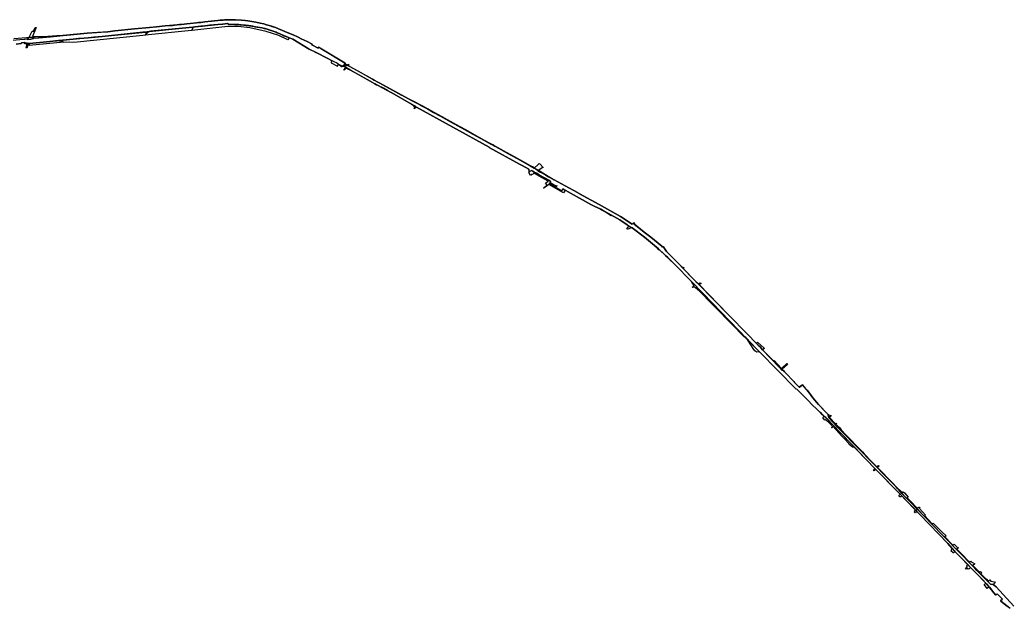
# Model space of a CAD drawing. Header units: inches. Extents: x 969231 to 1000466, y 1001756 to 1023450.
# Drawn here: x 988436 to 993050, y 1008789 to 1011535 of the extents above; entities that cross this region are included whole.
import ezdxf

# ---------------------------------------------------------------- set-up
doc = ezdxf.new("R2010")
doc.units = ezdxf.units.IN
doc.header["$MEASUREMENT"] = 0
doc.linetypes.add('DASHED', pattern=[0])
doc.layers.add('_LINEA_DE_OBRA_CIVIL', color=25, linetype='Continuous', lineweight=90)
doc.layers.add('blu-line', color=130, linetype='Continuous', lineweight=30)
doc.layers.add('UTILITIES_DELIVERED', color=11, linetype='Continuous')
doc.layers.add('UTILITIES_NO_DELIVERED', color=34, linetype='Continuous')

msp = doc.modelspace()

# ---------------------------------------------------------------- linework, layer by layer
at = {"layer": '_LINEA_DE_OBRA_CIVIL', "color": 1, "linetype": 'DASHED', "lineweight": 30}
for points in [[(993071.5, 1008798.8), (993021.6, 1008852.5), (992988.8, 1008888.7), (992974.6, 1008899.9), (992963.2, 1008900.7), (992916.5, 1008948.4), (992889.2, 1008976.5), (992804.5, 1009063.5), (992766.5, 1009102.5), (992733, 1009136.9), (992698.6, 1009172.2), (992651.1, 1009221), (992582.2, 1009291.5), (992549.8, 1009324.9), (992534.7, 1009341.8), (992508.4, 1009369), (992460.4, 1009418.3), (992430.5, 1009448.8), (992394, 1009486.3), (992364.6, 1009516.5), (992326, 1009556.1), (992284.9, 1009598.2), (992246.9, 1009637.3), (992208.8, 1009676.8), (992205.6, 1009692.6), (992161.4, 1009739.6), (992134.7, 1009771.5), (992127, 1009781.5), (992114.5, 1009798.1), (992085.6, 1009831.4), (992070.9, 1009820.3), (992067.7, 1009823.3), (992055.9, 1009835.2), (992042, 1009850.7), (992010.4, 1009883.9), (992002.7, 1009892.7), (991997.8, 1009898.3), (991994.6, 1009900.1), (991989.7, 1009903.2), (991978.3, 1009915.3), (991939, 1009955.1), (991899.9, 1009994.6), (991890.2, 1010006.4), (991879.5, 1010016.8), (991869.3, 1010027.4), (991831, 1010066.5), (991739.1, 1010159.3), (991602.9, 1010300.1), (991589.2, 1010314), (991575.5, 1010327.8), (991509, 1010395.5), (991451.7, 1010453.4), (991437, 1010476.8), (991433.3, 1010474.5), (991430.2, 1010479), (991378.7, 1010520), (991348, 1010544.5), (991296.4, 1010585.3), (991292, 1010581.5), (991236.7, 1010617.5), (991138.1, 1010672.5), (991063.7, 1010713.5), (991039.2, 1010727), (991036.9, 1010728.3), (990979.7, 1010759.7), (990928.4, 1010788), (990901.6, 1010802.7), (990901, 1010803), (990888.8, 1010810.2), (990868.2, 1010822.7), (990854.1, 1010831.3), (990834.8, 1010842.8), (990815.7, 1010853.9), (990756.3, 1010886.9), (990711.8, 1010911.5), (990671.9, 1010933.5), (990651.6, 1010944.8), (990643.7, 1010949.1), (990599.5, 1010973.5), (990548.7, 1011001.6), (990510, 1011023), (990447.4, 1011057.5), (990398.2, 1011084.8), (990365.8, 1011102.7), (990337.1, 1011118.5), (990300, 1011139), (990268.8, 1011155.6), (990248.7, 1011166), (990217.1, 1011182.7), (990115, 1011239.7), (990105.8, 1011243.6), (990089, 1011252.8), (990080.3, 1011257.7), (990070.4, 1011263.2), (989962.3, 1011323.7), (989960.3, 1011320.5), (989956, 1011322.9), (989951.6, 1011325.3), (989949, 1011326.8), (989953.4, 1011331.7), (989829.6, 1011406.6), (989827.6, 1011401.7), (989798.6, 1011417.5), (989799.7, 1011420.6), (989776.8, 1011433.5), (989748.5, 1011446.6), (989734.4, 1011453.2), (989728.1, 1011456.1), (989703.3, 1011467.6), (989683, 1011475.7), (989650.6, 1011489.7), (989646, 1011491.5), (989636, 1011495.5), (989623.8, 1011500), (989604.6, 1011506.4), (989587.3, 1011511.7), (989574.1, 1011515.3), (989556.5, 1011519.6), (989537.2, 1011523.7), (989518.5, 1011527), (989499.1, 1011529.9), (989487.1, 1011531.3), (989470.7, 1011532.8), (989442.4, 1011534.5), (989418.2, 1011534.8), (989391.1, 1011534), (989370.1, 1011532.5), (989359.4, 1011531.6), (989328.8, 1011528.5), (989329.5, 1011528.5), (989299.7, 1011525.4), (989289.9, 1011523.8), (989279.9, 1011522.7), (989269.7, 1011522.1), (989260, 1011521.2), (989230.9, 1011517.6), (989215.3, 1011516.1), (989202.1, 1011514.4), (989190.4, 1011513.1), (989180.5, 1011512), (989170.5, 1011511.5), (989153.1, 1011509.2), (989114.3, 1011506.7), (989072.9, 1011502), (989040.6, 1011499), (988970.3, 1011492.1), (988879.2, 1011482.7), (988846.7, 1011478.9), (988750.6, 1011471.7), (988508, 1011448.9), (988486.9, 1011444.4), (988459.5, 1011442.4), (988456.5, 1011442.5), (988436.5, 1011441.2), (988402.5, 1011438.4)], [(988418.6, 1011421.3), (988441.8, 1011424), (988444.4, 1011427.3), (988458.4, 1011428.4), (988481.7, 1011424), (988716, 1011447.9), (988780.8, 1011453), (989039.8, 1011479.2), (989039.7, 1011480.2), (989300.3, 1011506.6), (989359.1, 1011513.3), (989405.4, 1011516.7), (989409.2, 1011514.1), (989410.4, 1011514.2), (989438.3, 1011512.5), (989444.1, 1011513.3), (989448.8, 1011512.9), (989457.6, 1011512.1), (989488.6, 1011509), (989493.5, 1011508.6), (989498.4, 1011507.9), (989503.3, 1011507.5), (989508, 1011506.6), (989513, 1011505.9), (989517.8, 1011505.2), (989522.6, 1011504.5), (989527.3, 1011503.4), (989532.3, 1011502.5), (989536, 1011501.9), (989567, 1011497), (989571, 1011495.9), (989580.6, 1011493.5), (989585.2, 1011492.2), (989594.6, 1011488.9), (989599.2, 1011487.4), (989603.9, 1011485.8), (989608.6, 1011484.3), (989613.3, 1011482.8), (989618, 1011481.2), (989622.7, 1011479.9), (989627.1, 1011477.9), (989631.8, 1011476.2), (989636.3, 1011474.4), (989649.8, 1011468.5), (989663.1, 1011462.5), (989667.3, 1011460), (989671.8, 1011457.7), (989674.8, 1011458.6), (989708.8, 1011443.6), (989786.3, 1011398.1), (989795, 1011393.6), (989809.8, 1011386.2), (989818.5, 1011382.4), (989873.3, 1011353.6), (989890.3, 1011344.8), (989888.2, 1011333.3), (989917.2, 1011317.8), (989921.2, 1011325.4), (989932.6, 1011319.3), (989931.6, 1011319.2), (989936.2, 1011316.7), (989939.8, 1011317.2), (989949.9, 1011318.3), (989952.6, 1011316.8), (989957, 1011314.4), (989956, 1011312.6), (989969.6, 1011304.9), (989997.8, 1011288.9), (990081.7, 1011241.4), (990091.1, 1011236.5), (990099.8, 1011231.7), (990104.2, 1011229.3), (990112.8, 1011224.9), (990114.7, 1011224.1), (990119, 1011221.6), (990123.2, 1011219.9), (990127.4, 1011217.2), (990132.5, 1011214.9), (990151.6, 1011204.4), (990165.4, 1011196.8), (990170.4, 1011194), (990262.6, 1011141.5), (990267.4, 1011138.1), (990276.2, 1011133.1), (990281.4, 1011129.9), (990282.9, 1011129.1), (990286.3, 1011127), (990625.1, 1010940.4), (990624.6, 1010939.4), (990765.9, 1010861.8), (990775.4, 1010856.3), (990796, 1010845), (990809.5, 1010838), (990812.1, 1010824.7), (990821.8, 1010831.6), (990845.4, 1010818.7), (990858.8, 1010811.2), (990868.7, 1010805.6), (990903.2, 1010786.2), (990903.3, 1010786.1), (990910.6, 1010779.4), (990911.6, 1010778.5), (990911, 1010777.3), (990908.9, 1010773.8), (990905.6, 1010768.7), (990964.3, 1010736.7), (990969.2, 1010745.7), (991099, 1010673.3), (991118.1, 1010664), (991142.1, 1010652.7), (991149.5, 1010648.5), (991206.6, 1010616.7), (991234, 1010600.8), (991267.8, 1010578.2), (991291.6, 1010563.4), (991348.9, 1010520.7), (991386.7, 1010489.9), (991419.8, 1010461.4), (991458.5, 1010425.2), (991496.5, 1010386.5), (991560.8, 1010320.7), (991622.2, 1010257.3), (991870.8, 1010001.3), (991886.2, 1009985.8), (992056.9, 1009811.4), (992057.9, 1009812.1), (992095.1, 1009775.3), (992112.7, 1009757.7), (992131.8, 1009738.8), (992152.8, 1009718), (992156.9, 1009713.8), (992158.7, 1009711.9), (992162.3, 1009708.5), (992165.6, 1009705.5), (992166, 1009705.2), (992169.2, 1009702), (992169.7, 1009701.7), (992177.1, 1009694.9), (992184.4, 1009688.1), (992191.4, 1009680.9), (992192.1, 1009681.6), (992195.6, 1009678), (992198.3, 1009675.2), (992199.1, 1009674.4), (992200.2, 1009673.3), (992226.9, 1009645.4), (992378.9, 1009487.9), (992432.8, 1009432.2), (992541.8, 1009320.7), (992635, 1009224.4), (992763.6, 1009091), (992794, 1009056.8), (992889.3, 1008959.3), (992944.2, 1008903.5), (992957.8, 1008887), (992978.4, 1008860.7), (992987.2, 1008849.5), (992993.7, 1008856.1), (993018.2, 1008831.8), (993011.3, 1008824.9), (993011.3, 1008821.8), (993035, 1008803.6), (993054, 1008789)]]:
    msp.add_lwpolyline(points, dxfattribs=at)
at = {"layer": 'blu-line'}
for points in [[(988408.9, 1011447.4), (988467.9, 1011451.5), (988475.7, 1011452.2), (988476.5, 1011452.2), (988472.6, 1011445.9), (988470.9, 1011443.2), (988470.9, 1011443.2), (988486.9, 1011444.4), (988500.8, 1011447.3), (988501.8, 1011450.3), (988508, 1011448.9), (988579.2, 1011455.6), (988639.1, 1011461.2), (988672.8, 1011464.4), (988750.6, 1011471.7), (988816.3, 1011476.6), (988846.7, 1011478.9), (988879.2, 1011482.7), (988970.3, 1011492.1), (989040.6, 1011499), (989068.9, 1011501.6), (989072.9, 1011502), (989114.3, 1011506.7), (989147.8, 1011508.8), (989153.1, 1011509.2), (989157.2, 1011509.7), (989170.5, 1011511.5), (989180.5, 1011512), (989190.4, 1011513.1), (989202.1, 1011514.4), (989215.3, 1011516.1), (989230.9, 1011517.6), (989260, 1011521.2), (989269.7, 1011522.1), (989279.9, 1011522.7), (989289.9, 1011523.8), (989299.7, 1011525.4), (989328.8, 1011528.5), (989329.5, 1011528.5), (989359.4, 1011531.6), (989370.1, 1011532.5), (989384.3, 1011533.5), (989391.1, 1011534), (989418.2, 1011534.8), (989442.4, 1011534.5), (989470.7, 1011532.8), (989487.1, 1011531.3), (989499.1, 1011529.9), (989518.5, 1011527), (989537.2, 1011523.7), (989556.5, 1011519.6), (989574.1, 1011515.3), (989587.3, 1011511.7), (989604.6, 1011506.4), (989611.9, 1011504), (989623.8, 1011500), (989636, 1011495.5), (989646, 1011491.5), (989650.6, 1011489.7), (989683, 1011475.7), (989703.3, 1011467.6), (989714.8, 1011462.3), (989728.1, 1011456.1), (989734.4, 1011453.2), (989748.5, 1011446.6), (989776.8, 1011433.5), (989799.7, 1011420.6), (989798.6, 1011417.5), (989827.6, 1011401.7), (989829.6, 1011406.6), (989839.6, 1011400.5), (989839.6, 1011400.5), (989953.4, 1011331.7), (989951.6, 1011329.8), (989951.6, 1011329.7), (989949, 1011326.8), (989949, 1011326.8), (989949.9, 1011326.3), (989951.6, 1011325.3), (989956, 1011322.9), (989957.8, 1011321.9), (989957.8, 1011321.9), (989960.3, 1011320.5), (989962.3, 1011323.7), (989964.8, 1011322.3), (989964.8, 1011322.3), (989968.2, 1011320.4), (989968.1, 1011320.4), (989970.3, 1011319.2), (989971.8, 1011318.4), (989971.8, 1011318.3), (990011.8, 1011296), (990070.4, 1011263.2), (990080.3, 1011257.7), (990089, 1011252.8), (990105.8, 1011243.6), (990115, 1011239.7), (990216.9, 1011182.8), (990217.2, 1011182.6), (990248.7, 1011166), (990268.8, 1011155.6), (990300, 1011139), (990303.7, 1011136.9), (990337.1, 1011118.5), (990365.8, 1011102.7), (990398.2, 1011084.8), (990447.4, 1011057.5), (990510, 1011023), (990548.7, 1011001.6), (990599.5, 1010973.5), (990633.2, 1010954.9), (990640.2, 1010951), (990643.7, 1010949.1), (990651.6, 1010944.8), (990671.9, 1010933.5), (990711.8, 1010911.5), (990756.3, 1010886.9), (990815.7, 1010853.9), (990834.8, 1010842.8), (990841.8, 1010838.7), (990854, 1010831.3), (990851.8, 1010829.9), (990851.8, 1010829.9), (990854.2, 1010828.6), (990858.8, 1010826.1), (990863.2, 1010823.6), (990867.1, 1010821.5), (990889, 1010809.5), (990901.6, 1010802.7), (990920.7, 1010792.2), (990928.4, 1010788), (990979.7, 1010759.7), (991036.9, 1010728.3), (991038.3, 1010728.1), (991039.2, 1010727), (991063.7, 1010713.5), (991138.1, 1010672.5), (991236.7, 1010617.5), (991292, 1010581.5), (991296.4, 1010585.3), (991296.4, 1010585.3), (991299.1, 1010583.3), (991348, 1010544.5), (991378.7, 1010520), (991430.2, 1010479), (991433.3, 1010474.5), (991437, 1010476.8), (991451.7, 1010453.4), (991509, 1010395.5), (991526.7, 1010377.5), (991530.2, 1010373.9), (991575.5, 1010327.8), (991589.2, 1010314), (991600.7, 1010302.4), (991602.9, 1010300.1), (991604, 1010298.9), (991739.1, 1010159.3), (991831, 1010066.5), (991869.3, 1010027.4), (991870.7, 1010026), (991879.5, 1010016.8), (991890.2, 1010006.4), (991898.2, 1009995.5), (991938, 1009953.7), (991977.6, 1009913.9), (991990.3, 1009899.9), (991994.6, 1009900.1), (991997.8, 1009898.3), (992002.7, 1009892.7), (992010.4, 1009883.9), (992042, 1009850.7), (992045.5, 1009846.8), (992048.9, 1009843), (992055.9, 1009835.2), (992067.7, 1009823.3), (992070.9, 1009820.3), (992071.9, 1009821.1), (992085.6, 1009831.4), (992091, 1009825.3), (992093.5, 1009822.3), (992097.7, 1009817.5), (992101.9, 1009812.6), (992107.2, 1009806.4), (992114.5, 1009798.1), (992127, 1009781.5), (992134.7, 1009771.5), (992161.4, 1009739.6), (992190.2, 1009708.9), (992205.6, 1009692.6), (992205.9, 1009691.1), (992208.8, 1009676.8), (992246.9, 1009637.3), (992252, 1009632), (992284.9, 1009598.2), (992326, 1009556.1), (992362.4, 1009518.7), (992364.6, 1009516.5), (992394, 1009486.3), (992428.1, 1009451.3), (992430.5, 1009448.8), (992437.1, 1009442.1), (992460.4, 1009418.3), (992508.4, 1009369), (992531.2, 1009345.4), (992531.2, 1009345.4), (992534.7, 1009341.8), (992546.3, 1009328.8), (992549.8, 1009324.9), (992571, 1009303), (992571, 1009303), (992582.2, 1009291.5), (992592.6, 1009280.8), (992618.2, 1009254.6), (992625.1, 1009247.6), (992625.2, 1009247.4), (992651.1, 1009221), (992654.1, 1009217.9), (992689.3, 1009181.7), (992698.6, 1009172.2), (992733, 1009136.9), (992748.9, 1009120.6), (992759.6, 1009109.5), (992766.5, 1009102.5), (992772.3, 1009096.5), (992794.1, 1009074.1), (992804.5, 1009063.5), (992805, 1009063), (992819.1, 1009048.5), (992837.9, 1009029.2), (992860.8, 1009005.7), (992879.1, 1008986.8), (992889.2, 1008976.5), (992899.7, 1008965.7), (992899.7, 1008965.6), (992916.5, 1008948.4), (992930.7, 1008933.9), (992950.3, 1008913.9), (992963.2, 1008900.7), (992973.5, 1008900), (992974.6, 1008899.9), (992981.2, 1008894.6), (992988.8, 1008888.7), (993021.6, 1008852.5), (993071.5, 1008798.8)], [(993053.1, 1008789.7), (993011.3, 1008821.8), (993011.3, 1008824.9), (993016.8, 1008830.4), (993018.2, 1008831.8), (992993.7, 1008856.1), (992987.2, 1008849.5), (992978.4, 1008860.7), (992967.1, 1008875.1), (992958.9, 1008885.7), (992957.8, 1008887), (992957.6, 1008887.3), (992957, 1008888.1), (992953.3, 1008892.5), (992944.2, 1008903.5), (992941.3, 1008906.4), (992925, 1008923), (992889.3, 1008959.3), (992870.2, 1008978.8), (992856.4, 1008993), (992811.2, 1009039.2), (992797.1, 1009053.7), (992794, 1009056.8), (992793.3, 1009057.6), (992792.8, 1009058.2), (992784.8, 1009067.2), (992772.8, 1009080.6), (992763.6, 1009091), (992635, 1009224.4), (992618.8, 1009241.1), (992612.8, 1009247.3), (992565.1, 1009296.6), (992549.3, 1009312.9), (992541.9, 1009320.6), (992541.8, 1009320.7), (992539.3, 1009323.2), (992524.8, 1009338), (992432.8, 1009432.2), (992428.6, 1009436.5), (992378.9, 1009487.9), (992329.5, 1009539.1), (992309.7, 1009559.6), (992274, 1009596.5), (992260.3, 1009610.7), (992229.1, 1009643.1), (992226.9, 1009645.4), (992201.2, 1009672.2), (992200.2, 1009673.3), (992199.4, 1009674.1), (992199.1, 1009674.4), (992198.3, 1009675.2), (992196.7, 1009676.9), (992195.6, 1009678), (992192.1, 1009681.6), (992191.4, 1009680.9), (992187.5, 1009684.8), (992184.4, 1009688.1), (992179.9, 1009692.3), (992179.8, 1009692.3), (992177.1, 1009694.9), (992169.7, 1009701.7), (992169.2, 1009702), (992167.8, 1009703.4), (992166, 1009705.2), (992165.6, 1009705.5), (992163.3, 1009707.6), (992162.3, 1009708.5), (992158.7, 1009711.9), (992156.9, 1009713.8), (992152.8, 1009718), (992131.8, 1009738.8), (992112.7, 1009757.7), (992095.1, 1009775.3), (992057.9, 1009812.1), (992056.9, 1009811.4), (991886.2, 1009985.8), (991870.8, 1010001.3), (991821.8, 1010051.7), (991817.5, 1010056.1), (991622.2, 1010257.3), (991568.2, 1010313), (991560.8, 1010320.7), (991496.5, 1010386.5), (991475.6, 1010407.8), (991458.5, 1010425.2), (991449.2, 1010434), (991419.8, 1010461.4), (991419.2, 1010461.9), (991415.4, 1010465.2), (991386.7, 1010489.9), (991348.9, 1010520.7), (991291.6, 1010563.4), (991277, 1010572.4), (991267.8, 1010578.2), (991234, 1010600.8), (991206.6, 1010616.7), (991194.9, 1010623.2), (991164.4, 1010640.2), (991149.5, 1010648.5), (991145.8, 1010650.6), (991142.1, 1010652.7), (991118.1, 1010664), (991099, 1010673.3), (990978.7, 1010740.4), (990973.8, 1010743.2), (990969.2, 1010745.7), (990964.3, 1010736.7), (990905.6, 1010768.7), (990908.9, 1010773.8), (990938.9, 1010756.9), (990941.3, 1010761.3), (990938.9, 1010756.9), (990908.9, 1010773.8), (990908.9, 1010773.8), (990911, 1010777.3), (990911.4, 1010778), (990911.7, 1010778.5), (990910.6, 1010779.4), (990903.3, 1010786.1), (990903.2, 1010786.2), (990860.3, 1010810.3), (990858.8, 1010811.2), (990845.4, 1010818.7), (990835, 1010824.4), (990829.2, 1010827.6), (990821.8, 1010831.6), (990812.1, 1010824.7), (990809.5, 1010838), (990796, 1010845), (990775.4, 1010856.3), (990765.9, 1010861.8), (990624.6, 1010939.4), (990625.1, 1010940.4), (990286.4, 1011127), (990286.3, 1011127), (990282.9, 1011129.1), (990281.4, 1011129.9), (990281, 1011130.2), (990276.2, 1011133.1), (990267.4, 1011138.1), (990262.6, 1011141.5), (990170.4, 1011194), (990165.4, 1011196.8), (990151.6, 1011204.4), (990132.5, 1011214.9), (990127.4, 1011217.2), (990123.2, 1011219.9), (990119, 1011221.6), (990114.7, 1011224.1), (990112.8, 1011224.9), (990104.2, 1011229.3), (990099.8, 1011231.7), (990091.1, 1011236.5), (990081.7, 1011241.4), (989978.7, 1011299.8), (989959.2, 1011310.8), (989956, 1011312.6), (989957, 1011314.4), (989952.6, 1011316.8), (989949.9, 1011318.3), (989948.2, 1011319.2), (989945.6, 1011320.7), (989944.7, 1011319.2), (989943, 1011320.1), (989939.5, 1011318), (989921.4, 1011328.4), (989912.5, 1011333.1), (989906, 1011336.4), (989901.6, 1011338.8), (989890.3, 1011344.8), (989873.3, 1011353.6), (989818.5, 1011382.4), (989786.3, 1011398.1), (989708.8, 1011443.6), (989691.8, 1011451.1), (989674.8, 1011458.6), (989672.9, 1011458.1), (989671.8, 1011457.7), (989667.3, 1011460), (989663.1, 1011462.5), (989651.9, 1011467.6), (989649.8, 1011468.5), (989649.6, 1011468.6), (989636.6, 1011474.2), (989636.3, 1011474.4), (989631.8, 1011476.2), (989627.1, 1011477.9), (989622.7, 1011479.9), (989618, 1011481.2), (989613.3, 1011482.8), (989608.6, 1011484.3), (989607.7, 1011484.6), (989607.6, 1011484.6), (989603.9, 1011485.8), (989599.2, 1011487.4), (989594.6, 1011488.9), (989585.2, 1011492.2), (989582.9, 1011492.8), (989580.6, 1011493.5), (989576.3, 1011494.6), (989571, 1011495.9), (989567, 1011497), (989536, 1011501.9), (989532.3, 1011502.5), (989527.3, 1011503.4), (989522.6, 1011504.5), (989517.8, 1011505.2), (989513, 1011505.9), (989508, 1011506.6), (989503.3, 1011507.5), (989498.4, 1011507.9), (989493.5, 1011508.6), (989488.6, 1011509), (989481.5, 1011509.7), (989457.6, 1011512.1), (989448.8, 1011512.9), (989444.1, 1011513.3), (989438.3, 1011512.5), (989410.4, 1011514.2), (989409.2, 1011514.1), (989405.4, 1011516.7), (989382.3, 1011515), (989382.2, 1011515), (989359.1, 1011513.3), (989322.7, 1011509.1), (989322.7, 1011509.1), (989300.3, 1011506.6), (989298.6, 1011506.4), (989288.5, 1011505.4), (989280.8, 1011504.6), (989252.3, 1011501.8), (989244, 1011500.9), (989244, 1011500.9), (989243.6, 1011500.9), (989127.3, 1011489.1), (989047.5, 1011481), (989039.7, 1011480.2), (989039.8, 1011479.2), (989033.4, 1011478.6), (989030.8, 1011478.3), (989010.6, 1011476.3), (988820.5, 1011457.1), (988780.8, 1011453), (988755.4, 1011451), (988716, 1011447.9), (988709.4, 1011447.2), (988685.4, 1011444.7), (988635.7, 1011439.7), (988616.2, 1011437.7), (988576, 1011433.6), (988481.7, 1011424), (988470.1, 1011426.2), (988461.2, 1011427.9), (988459.3, 1011428.3), (988458.4, 1011428.4), (988444.4, 1011427.3), (988441.8, 1011424), (988418.6, 1011421.3)]]:
    msp.add_lwpolyline(points, dxfattribs=at)
at = {"layer": 'UTILITIES_DELIVERED', "color": 3}
for points in [[(988503.9, 1011457.4), (988501.8, 1011450.3), (988493.4, 1011452.3), (988490.3, 1011452.3), (988482, 1011452.3), (988479.8, 1011453.1), (988481.6, 1011456.9), (988493.9, 1011482.1), (988500.8, 1011481.1), (988507.6, 1011499.1), (988511.8, 1011499.1), (988495.3, 1011457.3)], [(988508, 1011448.9), (988501.8, 1011450.3), (988503.9, 1011457.4), (988567.4, 1011458.4), (988609.3, 1011461.5), (988636.6, 1011463.5), (988672.8, 1011464.4), (988639.1, 1011461.2), (988579.2, 1011455.6)], [(988481.7, 1011424), (988481, 1011420.8), (988475.6, 1011422), (988469.2, 1011402.3), (988465.7, 1011403.3), (988469.3, 1011414.1), (988469.6, 1011421.6), (988469.7, 1011422.2), (988470.1, 1011426.2)], [(989952.2, 1011302.7), (989948.8, 1011299.1), (989946.5, 1011301.1), (989956, 1011312.6), (989959.2, 1011310.8), (989959.2, 1011310.8), (989956.5, 1011308), (989955.1, 1011306.1)], [(990304.4, 1011137.9), (990303.7, 1011136.9), (990300, 1011139), (990268.8, 1011155.6), (990248.7, 1011166), (990217.2, 1011182.6), (990217.1, 1011182.7), (990217.1, 1011182.7), (990216.9, 1011182.8), (990216.9, 1011182.8), (990217.1, 1011183.2), (990253.9, 1011164.7), (990275.1, 1011153.7)], [(990281, 1011130.2), (990281.4, 1011129.9), (990282.9, 1011129.1), (990286.3, 1011127), (990286.4, 1011127), (990283.6, 1011123.3), (990274.3, 1011118.8), (990279.4, 1011124.9), (990272.1, 1011130.4)], [(990303.7, 1011136.9), (990304.4, 1011137.9), (990313.4, 1011133.1), (990350.5, 1011112.6), (990404.8, 1011082.7), (990467.5, 1011047.8), (990510.9, 1011024.1), (990558.2, 1010997.7), (990602.2, 1010973.3), (990628.8, 1010958.8), (990634.3, 1010956), (990633.2, 1010954.9), (990599.5, 1010973.5), (990548.7, 1011001.6), (990510, 1011023), (990447.4, 1011057.5), (990398.2, 1011084.8), (990365.8, 1011102.7), (990337.1, 1011118.5)], [(990633.2, 1010954.9), (990634.3, 1010956), (990644.8, 1010950.5), (990645.5, 1010950.1), (990662.3, 1010940.8), (990704.2, 1010917.7), (990742.2, 1010896.6), (990779.8, 1010875.8), (990816.5, 1010855.5), (990829.4, 1010848.3), (990836.8, 1010844.3), (990834.8, 1010842.8), (990815.7, 1010853.9), (990756.3, 1010886.9), (990711.8, 1010911.5), (990671.9, 1010933.5), (990651.6, 1010944.8), (990643.7, 1010949.1)], [(990855.9, 1010832.5), (990854.1, 1010831.3), (990834.8, 1010842.8), (990836.8, 1010844.3), (990851.7, 1010857.6), (990858.4, 1010863.6), (990860.9, 1010863.2), (990876.2, 1010845.6), (990872.4, 1010843.2)], [(990841.4, 1010820.9), (990845.4, 1010818.7), (990858.8, 1010811.2), (990860.3, 1010810.3), (990858.6, 1010807.3), (990858.4, 1010806.9), (990857.7, 1010805.7), (990838.9, 1010816.5), (990832.9, 1010819.8), (990826.7, 1010813.6), (990825.6, 1010814.7), (990824.1, 1010813), (990823.1, 1010814.2), (990821.4, 1010813.1), (990817.6, 1010808.6), (990809.4, 1010822.9), (990812.1, 1010824.7), (990821.8, 1010831.6), (990829.2, 1010827.6), (990835, 1010824.4)], [(990858.6, 1010807.3), (990899.8, 1010783.6), (990903.3, 1010786.1), (990910.6, 1010779.4), (990911.6, 1010778.5), (990911, 1010777.3), (990908.9, 1010773.8), (990908.9, 1010773.8), (990908.9, 1010773.8), (990905.6, 1010768.7), (990902.5, 1010765.7), (990880.4, 1010748.8), (990879, 1010750.3), (990895, 1010763.2), (990887.7, 1010771.8), (990900.6, 1010781.4), (990857.7, 1010805.7)], [(990969.2, 1010745.7), (990973.8, 1010743.2), (990978.7, 1010740.4), (990972.2, 1010726.9), (990935.4, 1010747.8), (990902.5, 1010765.7), (990905.6, 1010768.7), (990964.3, 1010736.7)]]:
    msp.add_lwpolyline(points, close=True, dxfattribs=at)
msp.add_polyline3d([(989968.2, 1011320.4, 0), (989968.1, 1011320.4, 0), (989964.8, 1011322.3, 0), (989964.8, 1011322.3, 0), (989967, 1011326.2, 0), (989967.8, 1011327.5, 0), (989971.7, 1011325.2, 0), (989971.5, 1011324.7, 0), (989969.6, 1011322.2, 0)], close=True, dxfattribs=at)
at = {"layer": 'UTILITIES_NO_DELIVERED', "color": 1}
for points in [[(989020.4, 1011462.8), (989033.4, 1011478.6), (989039.8, 1011479.2), (989039.7, 1011480.2), (989047.5, 1011481), (989127.3, 1011489.1), (989243.6, 1011500.9), (989244, 1011500.9), (989244, 1011500.9), (989243.1, 1011496.9), (989239, 1011485), (989237.2, 1011484.8)], [(989674.8, 1011458.6), (989691.8, 1011451.1), (989686.4, 1011441.3), (989644.8, 1011462), (989585.3, 1011480.8), (989508.2, 1011497.6), (989454.6, 1011502.7), (989406.2, 1011503.8), (989239, 1011485), (989243.1, 1011496.9), (989244, 1011500.9), (989252.3, 1011501.8), (989280.8, 1011504.6), (989288.5, 1011505.4), (989298.6, 1011506.4), (989322.7, 1011509.1), (989322.7, 1011509.1), (989358.1, 1011513.1), (989382.2, 1011515), (989382.3, 1011515), (989405.4, 1011516.7), (989409.2, 1011514.1), (989410.4, 1011514.2), (989438.3, 1011512.5), (989444.1, 1011513.3), (989481.5, 1011509.7), (989493.5, 1011508.6), (989498.4, 1011507.9), (989503.3, 1011507.5), (989508, 1011506.6), (989513, 1011505.9), (989522.6, 1011504.5), (989527.3, 1011503.4), (989532.3, 1011502.5), (989567, 1011497), (989576.3, 1011494.6), (989582.9, 1011492.8), (989585.2, 1011492.2), (989607.6, 1011484.6), (989607.7, 1011484.6), (989618, 1011481.2), (989622.7, 1011479.9), (989627.1, 1011477.9), (989631.8, 1011476.2), (989636.6, 1011474.2), (989649.6, 1011468.6), (989651.9, 1011467.6), (989663.1, 1011462.5), (989667.3, 1011460), (989671.8, 1011457.7), (989672.9, 1011458.1)], [(988688, 1011428.4), (988641.2, 1011429.8), (988616.2, 1011437.7), (988635.7, 1011439.7), (988685.4, 1011444.7), (988709.4, 1011447.2), (988716, 1011447.9), (988755.4, 1011451), (988820.5, 1011457.1), (989010.6, 1011476.3), (989030.8, 1011478.3), (989033.4, 1011478.6), (989020.4, 1011462.8), (989010, 1011461.8)], [(988470.1, 1011426.2), (988469.7, 1011422.2), (988459.1, 1011422.8), (988459.3, 1011428.3), (988461.2, 1011427.9)], [(988479.6, 1011414.7), (988481, 1011420.8), (988481.7, 1011424), (988576, 1011433.6), (988616.2, 1011437.7), (988641.2, 1011429.8)], [(989959.8, 1011326.8), (989957.8, 1011321.9), (989949.9, 1011326.3), (989949, 1011326.8), (989951.6, 1011329.7), (989954.6, 1011328.7)], [(990920.7, 1010792.2), (990901.6, 1010802.7), (990901, 1010803), (990888.8, 1010810.2), (990868.2, 1010822.7), (990854.1, 1010831.3), (990855.9, 1010832.5), (990874.6, 1010820.5)], [(991194.9, 1010623.2), (991193.3, 1010620.3), (991145.8, 1010650.6), (991164.4, 1010640.2)], [(991277, 1010572.4), (991285.5, 1010567), (991281.9, 1010561.8), (991273.4, 1010557.9), (991270.9, 1010559.4), (991270.2, 1010557.4), (991267.4, 1010559.3)], [(991302.5, 1010587.6), (991299.1, 1010583.3), (991296.4, 1010585.3), (991296.4, 1010585.3), (991300.7, 1010589.3)], [(991419.2, 1010461.9), (991417.1, 1010459.3), (991413.2, 1010462.6), (991415.4, 1010465.2)], [(991458.5, 1010425.2), (991475.6, 1010407.8), (991474.9, 1010407.2), (991472.5, 1010409.6), (991472.8, 1010410.1), (991451.2, 1010430.5), (991450.6, 1010429.9), (991447.7, 1010432.6), (991449.2, 1010434)], [(991817.5, 1010056.1), (991821.8, 1010051.7), (991870.8, 1010001.3), (991886.2, 1009985.8), (991883, 1009983.7), (991879.4, 1009985.2), (991872.5, 1009983.2), (991863.9, 1009990.5), (991861, 1009994.4), (991859.9, 1009996.2), (991830.8, 1010039.6), (991802.2, 1010068.5), (991768, 1010103.2), (991733.8, 1010137.7), (991698.7, 1010173.5), (991668.3, 1010204.5), (991644.7, 1010228.7), (991624.8, 1010249.3), (991623, 1010251.1), (991605.5, 1010267.8), (991587.4, 1010284), (991585.7, 1010285.8), (991584.2, 1010287.1), (991573.7, 1010285.5), (991572.4, 1010287.2), (991580.9, 1010293.2), (991568.2, 1010313), (991622.2, 1010257.3)], [(991613.1, 1010304.6), (991604, 1010298.9), (991600.7, 1010302.4), (991609.7, 1010308.1)], [(991900.4, 1009994.8), (991900, 1009994.5), (991898.7, 1009996), (991890.2, 1010006.4), (991879.5, 1010016.8), (991870.7, 1010026), (991876, 1010031), (991891.9, 1010016.4), (991905.6, 1010003.8), (991909.3, 1010000.4), (991904.1, 1009997.1), (991901.4, 1009995.4)], [(991991.7, 1009904.6), (991997.8, 1009898.3), (991994.6, 1009900.1), (991989.7, 1009903.2), (991988.6, 1009904.4), (991988.6, 1009904.5), (991984.2, 1009909), (991979.7, 1009913.8), (991978.5, 1009915.1), (991977.4, 1009916.2), (991977.4, 1009916.2), (991976.6, 1009917), (991975.2, 1009918.4), (991974.7, 1009918.9), (991973.8, 1009919.8), (991972, 1009921.6), (991968.3, 1009925.4), (991966.8, 1009927), (991963.6, 1009930.1), (991959.7, 1009934.1), (991958, 1009935.8), (991954.5, 1009939.4), (991951.5, 1009942.4), (991954, 1009944.8), (991988.3, 1009908.3)], [(991991.7, 1009904.6), (991988.3, 1009908.3), (992013.5, 1009930.7), (992016.3, 1009926.6)], [(992205.6, 1009692.6), (992212.1, 1009684.7), (992217.6, 1009689.2), (992219.7, 1009686.9), (992216.4, 1009683.5), (992211.4, 1009678.4), (992240, 1009648.8), (992243.8, 1009651.8), (992245.5, 1009649.8), (992242, 1009646.8), (992258, 1009632.1), (992265.9, 1009621.1), (992288.5, 1009597.4), (992314.1, 1009571), (992332.7, 1009552), (992351.4, 1009532.7), (992366.5, 1009519.4), (992373.5, 1009510.2), (992409.9, 1009472.6), (992433.4, 1009449.5), (992438, 1009454), (992438.8, 1009453.4), (992440.5, 1009454.9), (992444, 1009451.2), (992436.6, 1009445.1), (992460.5, 1009420.5), (992482.3, 1009397.8), (992499.8, 1009379.8), (992532.3, 1009346.4), (992552, 1009328.6), (992556.1, 1009332.4), (992561.2, 1009327.7), (992579.1, 1009308), (992574.4, 1009303.7), (992590.8, 1009287), (992621, 1009255.6), (992625.1, 1009259), (992628.2, 1009261.1), (992629.6, 1009260), (992633.5, 1009256.2), (992631.8, 1009254.4), (992659.4, 1009224), (992655.9, 1009220), (992691.5, 1009183.5), (992695.1, 1009186.5), (992736.8, 1009144.2), (992755.4, 1009126.5), (992750, 1009121.6), (992748.9, 1009120.6), (992748.9, 1009120.6), (992733, 1009136.9), (992698.6, 1009172.2), (992689.3, 1009181.7), (992654.1, 1009217.9), (992625.2, 1009247.4), (992625.1, 1009247.6), (992618.2, 1009254.6), (992592.6, 1009280.8), (992571, 1009303), (992571, 1009303), (992546.3, 1009328.8), (992531.2, 1009345.4), (992531.2, 1009345.4), (992520.7, 1009356.4), (992499, 1009378.7), (992459.2, 1009419.6), (992437.1, 1009442.1), (992428.1, 1009451.3), (992408.8, 1009471.3), (992365.5, 1009515.7), (992362.4, 1009518.7), (992321.3, 1009560.4), (992252, 1009632), (992208.8, 1009676.8), (992205.9, 1009691.1)], [(992187.5, 1009684.8), (992191.4, 1009680.9), (992192.1, 1009681.6), (992196.7, 1009676.9), (992199.4, 1009674.1), (992201.2, 1009672.2), (992229.1, 1009643.1), (992260.3, 1009610.7), (992274, 1009596.5), (992309.7, 1009559.6), (992329.5, 1009539.1), (992319.8, 1009540.7), (992306.9, 1009551.8), (992302.6, 1009558.3), (992283.6, 1009577.8), (992268.3, 1009593.4), (992228.7, 1009636.2), (992222.6, 1009631.2), (992221.5, 1009632.6), (992225.9, 1009636), (992223.1, 1009641.1), (992203.5, 1009661.7), (992202.4, 1009660.7), (992194, 1009669.3), (992190.7, 1009666.8), (992184, 1009674.8), (992180.4, 1009678.4)], [(992424.1, 1009441.1), (992428.6, 1009436.5), (992421, 1009430), (992417.5, 1009434.2)], [(992549.3, 1009312.9), (992544.8, 1009309.2), (992540.7, 1009309), (992535.6, 1009314.7), (992541.9, 1009320.6)], [(992616.6, 1009235.3), (992614.8, 1009233.7), (992613.4, 1009235.1), (992612.1, 1009233.6), (992607.3, 1009239.1), (992609.1, 1009240.6), (992607.5, 1009242.3), (992612.8, 1009247.3), (992612.8, 1009247.4), (992618.8, 1009241.1), (992614.6, 1009237.5)], [(992781.5, 1009089.8), (992788, 1009083.2), (992791.9, 1009086.6), (992793.2, 1009087.8), (992802.6, 1009078.2), (992802.9, 1009077.8), (992813, 1009070.5), (992806.3, 1009064.1), (992808.8, 1009061.6), (992836.3, 1009033.5), (992854.1, 1009015.4), (992865.9, 1009003.3), (992870.9, 1009008.3), (992876.2, 1009003.2), (992879.4, 1009003), (992889.3, 1008996.7), (992880.2, 1008988.4), (992912.6, 1008955.7), (992916, 1008959.8), (992921.7, 1008954.4), (992918.3, 1008949.8), (992936.8, 1008930.9), (992944.2, 1008924.1), (992944.2, 1008924.1), (992952.4, 1008915.4), (992950.3, 1008913.9), (992930.7, 1008933.9), (992899.7, 1008965.6), (992899.7, 1008965.7), (992889.2, 1008976.5), (992879.1, 1008986.8), (992860.8, 1009005.7), (992837.9, 1009029.2), (992819.1, 1009048.5), (992805, 1009063), (992804.5, 1009063.5), (992794.1, 1009074.1), (992772.3, 1009096.5), (992766.5, 1009102.5), (992759.6, 1009109.5), (992748.9, 1009120.6), (992750, 1009121.6)], [(992792.2, 1009048.9), (992791.2, 1009048), (992788.3, 1009048.2), (992778.6, 1009057.4), (992781.2, 1009059.2), (992781.3, 1009059.4), (992784.8, 1009067.2), (992784.8, 1009067.2), (992792.8, 1009058.2), (992793.3, 1009057.6), (992793.3, 1009057.6), (992797.2, 1009053.8), (992797.1, 1009053.7)], [(992856.4, 1008993), (992870.2, 1008978.8), (992863.3, 1008972.5), (992861.5, 1008972.5), (992858.8, 1008970.5), (992854.9, 1008974.9), (992849.8, 1008971), (992846, 1008975.4), (992853.6, 1008980.9), (992853.3, 1008984.4), (992850.3, 1008987.4)], [(992957, 1008888.1), (992946.9, 1008881), (992933.4, 1008899.7), (992941.3, 1008906.4), (992944.2, 1008903.5), (992953.3, 1008892.5)], [(992981.7, 1008911.6), (992984.8, 1008907.7), (992979.6, 1008903.7), (992974.6, 1008899.9), (992973.5, 1008900), (992963.2, 1008900.7), (992950.3, 1008913.9), (992952.4, 1008915.4), (992956, 1008918), (992956.7, 1008918.5), (992960, 1008921.6), (992964.9, 1008915.9)]]:
    msp.add_lwpolyline(points, close=True, dxfattribs=at)
at = {"layer": 'UTILITIES_NO_DELIVERED', "color": 1, "elevation": 0.2}
msp.add_lwpolyline([(991530.2, 1010373.9), (991526.7, 1010377.5), (991529.2, 1010379.9), (991532.7, 1010376.3)], close=True, dxfattribs=at)

doc.saveas('drawing.dxf')
